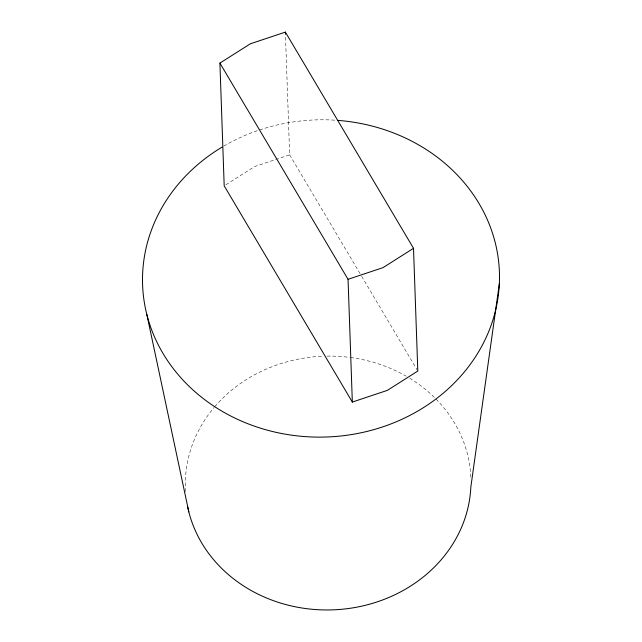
<?xml version="1.0" encoding="UTF-8"?>
<svg xmlns="http://www.w3.org/2000/svg" width="642" height="642" viewBox="0 0 642 642"><rect width="100%" height="100%" fill="white"/><g stroke="black" fill="none" stroke-linecap="round" stroke-linejoin="round"><path stroke-width="0.48" stroke-dasharray="3.21 2.41" d="M225.888 184.776L254.665 166.535L289.662 154.85L285.441 34.098M289.662 154.85L361.133 275.442M361.647 276.309L417.292 370.201M185.594 491.612A142.821 126.915 -2 0 1 214.131 407.437M214.781 406.675A142.821 126.915 -2 0 1 323.151 356.214M327.083 356.109A142.821 126.915 -2 0 1 349.577 357.385M350.556 357.514A142.821 126.915 -2 0 1 406.226 376.188M409.66 378.21A142.821 126.915 -2 0 1 470.915 479.349M223.785 146.103A178.524 158.646 -2 0 1 336.119 120.247"/><path stroke-width="0.96" d="M499.356 283.571L470.827 487.126A142.821 126.915 -2 0 1 338.31 609.563A142.821 126.915 -2 0 1 187.729 507.164M219.909 63.101L250.38 43.784L285.377 32.1L413.512 248.31L417.806 371.06L387.335 390.376L352.338 402.061L224.194 185.843L219.909 63.101L348.052 279.31L352.338 402.061M413.512 248.31L383.041 267.626L348.052 279.31M146.849 314.548L188.82 511.907M285.377 32.1L285.441 34.098M338.101 120.391A178.524 158.646 -2 0 1 485.986 337.812A178.524 158.646 -2 0 1 207.727 401.908A178.524 158.646 -2 0 1 222.036 147.13"/></g></svg>
